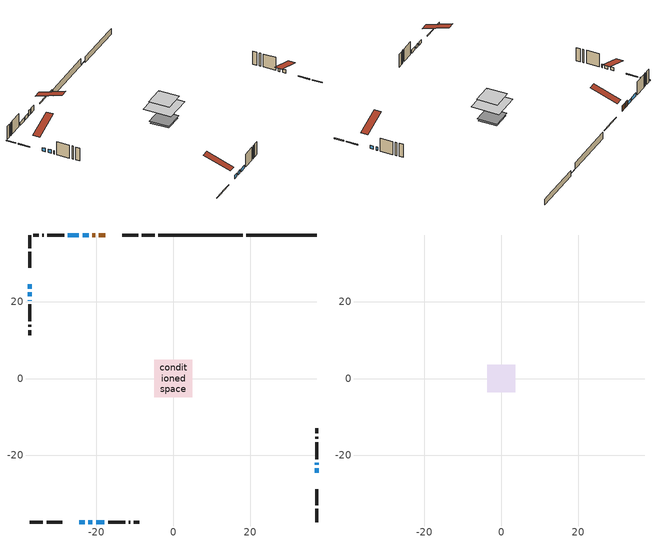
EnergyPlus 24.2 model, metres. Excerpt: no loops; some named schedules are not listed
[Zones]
conditioned space
 floor adiabatic (AdiabaticFloorConstruction): -4.9,-4.9 -4.9,4.9 4.9,4.9 4.9,-4.9 z3.97
 floor foundation (Slab1 construction): -3.2,-3.2 -3.2,3.2 3.2,3.2 3.2,-3.2 z-1.73
 floor foundation (Slab1 construction 1): -3.5,-3.5 -3.5,3.5 3.5,3.5 3.5,-3.5 z-0.91
 wall outside (RimJoist1 construction): -4.8,37.29 -8.23,37.29 / -37.29,-37.29 -33.86,-37.29 / -37.29,37.29 -37.29,33.86 / 37.29,-37.29 37.29,-33.86 z1.53:1.83
 wall outside (RimJoist2 construction): -9.16,37.29 -13.28,37.29 / -32.93,-37.29 -28.82,-37.29 / -37.29,32.93 -37.29,28.82 / 37.29,-32.93 37.29,-28.82 z1.53:1.83
 wall outside (AdiabaticWallConstruction 1): -17.65,37.29 -19.32,37.29 / -20.25,37.29 -21.06,37.29 z1.53:3.56
 wall outside (AdiabaticWallConstruction): -24.44,-37.29 -23.03,-37.29 / -37.29,24.44 -37.29,23.34 / -22.1,-37.29 -21,-37.29 / -21.98,37.29 -23.57,37.29 / -24.49,37.29 -27.36,37.29 / 37.29,-24.44 37.29,-23.34 / 37.29,-22.42 37.29,-21.87 / -37.29,22.41 -37.29,21.31 / -37.29,20.39 -37.29,20.18 / -20.07,-37.29 -17.87,-37.29 z1.53:2.75
 wall outside (Wall1 construction): -28.29,37.29 -32.69,37.29 / -16.94,-37.29 -12.53,-37.29 / -37.29,19.26 -37.29,14.85 / 37.29,-20.94 37.29,-16.54 z1.53:6.41
 wall outside (Wall2 construction): -33.62,37.29 -34.06,37.29 / -11.6,-37.29 -11.16,-37.29 / -37.29,13.92 -37.29,13.48 / 37.29,-15.61 37.29,-15.17 z1.53:6.41
 wall outside (Wall3 construction): -34.99,37.29 -36.36,37.29 / -10.24,-37.29 -8.86,-37.29 / -37.29,12.55 -37.29,11.18 / 37.29,-14.24 37.29,-12.87 z1.53:6.41
 wall foundation (FoundationWall1 construction): 19,37.29,-1.73 19,37.29,0.46 35.46,37.29,0.46 35.46,37.29,0.33 37.29,37.29,0.33 37.29,37.29,-1.73
 wall foundation (FoundationWall2 construction): -3.87,37.29,-0.91 -3.87,37.29,1.53 15.65,37.29,1.53 15.65,37.29,-0.81 18.07,37.29,-0.81 18.07,37.29,-0.91
 window (WindowConstruction): -24.44,-37.29 -23.03,-37.29 z1.53:2.75
 window (WindowConstruction 9): -37.29,24.44 -37.29,23.34 z1.53:2.75
 window (WindowConstruction 1): -22.1,-37.29 -21,-37.29 z1.53:2.75
 window (WindowConstruction 2): -21.99,37.29 -23.57,37.29 z1.53:2.75
 window (WindowConstruction 3): -24.49,37.29 -27.36,37.29 z1.53:2.75
 window (WindowConstruction 4): 37.29,-24.44 37.29,-23.34 z1.53:2.75
 window (WindowConstruction 5): 37.29,-22.41 37.29,-21.87 z1.53:2.75
 window (WindowConstruction 6): -37.29,22.41 -37.29,21.31 z1.53:2.75
 window (WindowConstruction 7): -37.29,20.38 -37.29,20.19 z1.53:2.75
 window (WindowConstruction 8): -20.07,-37.29 -17.87,-37.29 z1.53:2.75
 door (Door): -17.65,37.29 -19.32,37.29 z1.53:3.56
 door (Door 1): -20.25,37.29 -21.06,37.29 z1.53:3.56
 ceiling adiabatic (AdiabaticFloorConstruction): 4.9,-4.9 4.9,4.9 -4.9,4.9 -4.9,-4.9 z3.97
attic - vented
 floor to conditioned space (Floor1 construction Reversed): -3.58,-3.58 -3.58,3.58 3.58,3.58 3.58,-3.58 z6.41
 floor to conditioned space (Floor2 construction Reversed): -3.35,-3.35 -3.35,3.35 3.35,3.35 3.35,-3.35 z6.41
 roof outside (Roof1 construction): -16.72,37.29,6.41 -16.72,27.74,9.59 -14.2,27.74,9.59 -14.2,37.29,6.41; -25.37,-37.29,6.41 -25.37,-27.74,9.59 -27.89,-27.74,9.59 -27.89,-37.29,6.41; -37.29,25.37,6.41 -27.74,25.37,9.59 -27.74,27.89,9.59 -37.29,27.89,6.41; 37.29,-25.37,6.41 27.74,-25.37,9.59 27.74,-27.89,9.59 37.29,-27.89,6.41
[Building]
Building 1: Terrain=Suburbs
[Site:Location]
Saskatoon Intl AP_SK: Latitude {deg}=52.17; Longitude {deg}=-106.7; Time Zone {hr}=-6; Elevation {m}=504; Keep Site Location Information=Yes
[Site:GroundTemperature:Shallow]
-3.29371, -5.9198, -6.13011, -4.88389, 0.118965, 5.09852, 9.41553, 12.1502, 12.3826, 10.1583, 5.95142, 1.12462
[Site:WaterMainsTemperature]
Calculation Method=Schedule; Temperature Schedule=mains temperature schedule
[Material] Roughness=Rough; Thermal Absorptance=0.9
Name | Thickness {m} | Conductivity {W/m-K} | Density {kg/m3} | Specific Heat {J/kg-K} | Solar Absorptance | Visible Absorptance
asphalt or fiberglass shingles | 0.00635 | 0.162714 | 1121.4 | 1465.45 | 0.84 | 0.84
ceiling stud and cavity | 0.1397 | 0.112058 | 65.682 | 1177.47 | 0.7 | 0.7
ceiling stud and cavity 1 | 0.1397 | 0.112375 | 65.682 | 1177.47 | 0.7 | 0.7
concrete 4.0 in. | 0.1016 | 1.803125 | 2242.8 | 837.4 | 0.7 | 0.7
concrete 8.0 in. | 0.2032 | 1.803125 | 2242.8 | 837.4 | 0.7 | 0.7
door material | 0.04445 | 0.188738 | 512.64 | 1214.23 | 0.7 | 0.7
door material 1 | 0.04445 | 0.20624 | 512.64 | 1214.23 | 0.7 | 0.7
exterior vertical ins | 0.0430808 | 0.029427 | 32.04 | 1214.23 | 0.7 | 0.7
floor covering | 0.0127 | 0.0433444 | 54.468 | 1339.84 | 0.6 | 0.6
floor rigid ins; wall rigid ins | 0.512978 | 0.029427 | 32.04 | 1214.23 | 0.7 | 0.7
floor stud and cavity | 0.1397 | 1.75129 | 37.0049 | 1207.88 | 0.7 | 0.7
furniture material conditioned space 1 | 0.1524 | 0.115458 | 640.8 | 1214.23 | 0.6 | 0.6
gypsum board | 0.0127 | 0.160291 | 801 | 837.4 | 0.6 | 0.6
gypsum board 1 | 0.0127 | 0.160291 | 801 | 837.4 | 0.7 | 0.7
osb sheathing 0.5 in. | 0.0127 | 0.115458 | 512.64 | 1214.23 | 0.7 | 0.7
osb sheathing 0.75 in. | 0.01905 | 0.115458 | 512.64 | 1214.23 | 0.7 | 0.7
osb sheathing 2.0 in. | 0.0508 | 0.115458 | 512.64 | 1214.23 | 0.7 | 0.7
rim joist stud and cavity | 0.0508 | 0.271007 | 50.32683 | 1063.81 | 0.6 | 0.6
rim joist stud and cavity 1 | 0.0508 | 0.0310355 | 125.044 | 1163.47 | 0.6 | 0.6
wall stud and cavity | 0.1397 | 0.0919333 | 139.0536 | 1170.24 | 0.7 | 0.7
wall stud and cavity 1 | 0.1397 | 0.100556 | 139.0536 | 1170.24 | 0.7 | 0.7
wall stud and cavity 2 | 0.1397 | 0.0985229 | 139.0536 | 1170.24 | 0.7 | 0.7
wall stud and cavity 3 | 0.0889 | 0.380278 | 52.3479 | 1209.89 | 0.7 | 0.7
wall stud and cavity 4 | 0.0889 | 0.391764 | 83.0341 | 1211.67 | 0.7 | 0.7
wood siding | 0.0254 | 0.102417 | 544.68 | 1172.36 | 0 | 0
wood siding 1; wood siding 2; wood siding 3 | 0.0254 | 0.102417 | 544.68 | 1172.36 | 0.7 | 0.7
[WindowMaterial:SimpleGlazingSystem]
Name | U-Factor {W/m2-K} | Solar Heat Gain Coefficient
WindowMaterial | 2.92587 | 0.66
WindowMaterial 1 | 2.93212 | 0.66
WindowMaterial 2 | 2.90941 | 0.68
WindowMaterial 3 | 2.88613 | 0.7
WindowMaterial 4 | 2.92644 | 0.66
WindowMaterial 5 | 2.96448 | 0.62
WindowMaterial 6 | 6.657455 | 0.46
[Construction]
AdiabaticFloorConstruction: floor stud and cavity, floor rigid ins, osb sheathing 0.75 in., floor covering
AdiabaticWallConstruction: wood siding 2, wall rigid ins, wall stud and cavity 3, gypsum board
AdiabaticWallConstruction 1: wood siding 3, wall rigid ins, wall stud and cavity 3, gypsum board
Door: door material
Door 1: door material 1
Floor1 construction Reversed: gypsum board, ceiling stud and cavity
Floor2 construction Reversed: gypsum board, ceiling stud and cavity 1
FoundationWall1 construction: concrete 8.0 in.
FoundationWall2 construction: concrete 8.0 in., gypsum board 1
furniture construction conditioned space 1: furniture material conditioned space 1
PartitionWallConstruction: gypsum board, wall stud and cavity 4, gypsum board
RimJoist1 construction: wood siding 1, rim joist stud and cavity
RimJoist2 construction: wood siding 1, osb sheathing 2.0 in., rim joist stud and cavity 1
Roof1 construction: asphalt or fiberglass shingles
Slab1 construction; Slab1 construction 1: concrete 4.0 in.
Wall1 construction: wood siding, osb sheathing 0.5 in., wall stud and cavity, gypsum board
Wall2 construction: wood siding, osb sheathing 0.5 in., wall stud and cavity 1, gypsum board
Wall3 construction: wood siding, osb sheathing 0.5 in., wall stud and cavity 2, gypsum board
WindowConstruction: WindowMaterial
WindowConstruction 1; WindowConstruction 6; WindowConstruction 8; WindowConstruction 9: WindowMaterial 1
WindowConstruction 2: WindowMaterial 2
WindowConstruction 3: WindowMaterial 3
WindowConstruction 4: WindowMaterial 4
WindowConstruction 5: WindowMaterial 5
WindowConstruction 7: WindowMaterial 6
[Zone] Multiplier=1; Part of Total Floor Area=Yes
Name | Volume {m3}
attic - vented | 49.6904
conditioned space | 464.7
[Space]
Name | Zone | Volume {m3}
attic - vented 1 | attic - vented | 49.6904
conditioned space 1 | conditioned space | 464.7
[ZoneInfiltration:EffectiveLeakageArea]
infil attic - vented 1: Zone or Space=attic - vented 1; Schedule=Always On Discrete; Effective Air Leakage Area {cm2}=3296.57; Stack Coefficient=0.000221379; Wind Coefficient=1.00528e-05
[ZoneMixing]
whole house fan mix: Zone or Space=attic - vented; Schedule=Always On Continuous; Design Flow Rate Calculation Method=Flow/Zone; Design Flow Rate {m3/s}=0; Source Zone or Space=conditioned space
[SurfaceProperty:ExposedFoundationPerimeter] Exposed Perimeter Calculation Method=TotalExposedPerimeter
Name | Total Exposed Perimeter {m}
Slab1 | 18.288
Slab1 1 | 21.946
[InternalMass] Zone or ZoneList=conditioned space; Space or SpaceList=conditioned space 1
Name | Construction | Surface Area {m2}
furniture mass conditioned space 1 | furniture construction conditioned space 1 | 74.3926
partition wall mass | PartitionWallConstruction | 185.981
[Lights]
interior lighting: Zone or ZoneList or Space or SpaceList=conditioned space 1; Schedule=interior lighting schedule; Design Level Calculation Method=LightingLevel; Lighting Level {W}=343.2; Return Air Fraction=0; Fraction Radiant=0.6; Fraction Visible=0.2; Fraction Replaceable=1
[People]
occupants: Zone or ZoneList or Space or SpaceList=conditioned space 1; Number of People Schedule=occupants schedule; Number of People Calculation Method=People; Number of People=3; Fraction Radiant=0.314171; Sensible Heat Fraction=0.56303; Activity Level Schedule=occupants activity schedule; Carbon Dioxide Generation Rate {m3/s-W}=0; Enable ASHRAE 55 Comfort Warnings=No; Mean Radiant Temperature Calculation Type=EnclosureAveraged
[ElectricEquipment] Zone or ZoneList or Space or SpaceList=conditioned space 1; Design Level Calculation Method=EquipmentLevel
Name | Schedule | Design Level {W} | Fraction Latent | Fraction Radiant | Fraction Lost
clothes dryer | clothes dryer schedule | 140.772 | 0.015 | 0.081 | 0.85
clothes washer | clothes washer schedule | 32.1985 | 0.03 | 0.162 | 0.7
cooking range | cooking range schedule | 215.147 | 0.08 | 0.432 | 0.2
dishwasher | dishwasher schedule | 66.8632 | 0.3 | 0.18 | 0.4
fridge | fridge schedule | 72.9452 | 0 | 0.6 | 0
mech vent house fan | mech vent house fan schedule | 0 | 0 | 0 | 1
mech vent house fan cfis | mech vent house fan cfis schedule | 0 | 0 | 0 | 0
misc plug loads | misc plug loads schedule | 494.7 | 0.045 | 0.513 | 0.1
whole house fan | Always On Discrete | 0 | 0 | 0 | 1
[OtherEquipment] Zone or ZoneList or Space or SpaceList=conditioned space 1; Design Level Calculation Method=EquipmentLevel
Name | Fuel Type | Schedule | Design Level {W} | Fraction Latent | Fraction Radiant | Fraction Lost
clothes dryer 1 | Electricity | clothes dryer schedule | 0 | 0.015 | 0.081 | 0.85
cooking range 1 | Electricity | cooking range schedule | 0 | 0.08 | 0.432 | 0.2
general water use latent | None | general water use schedule | 62.594 | 1 | 0 | 0
general water use sensible | None | general water use schedule | -61.6891 | 0 | 0.6 | 0
mech vent house fan latent load | None | Always On Discrete | 0 | 1 | 0 | 0
mech vent house fan sensible load | None | Always On Discrete | 0 | 0 | 0 | 0
water heater energy adjustment1 | NaturalGas | Always On Discrete | 0.01 | 0 | 0 | 1
[ZoneInfiltration:DesignFlowRate] Zone or ZoneList or Space or SpaceList=conditioned space 1; Schedule=Always On Discrete; Design Flow Rate Calculation Method=Flow/Zone; Design Flow Rate {m3/s}=0
infil flow; natural vent flow; whole house fan flow
[AvailabilityManager:Scheduled]
furnace airloop Availability Manager: Schedule=Always On Discrete
[Foundation:Kiva] Initial Indoor Air Temperature {C}=21; Wall Depth Below Slab {m}=0.2032
Name | Wall Height Above Grade {m} | Custom Block Material Name 1 | Custom Block Depth 1 {m} | Custom Block X Position 1 {m} | Custom Block Z Position 1 {m}
Foundation Kiva 1 | 0.459974
Foundation Kiva 2 | 1.52997 | exterior vertical ins | 2.43998 | 0.2159 | 0
[Foundation:Kiva:Settings]
Soil Conductivity {W/m-K}=0.849921; Soil Density {kg/m3}=1842.3; Soil Specific Heat {J/kg-K}=418.7; Ground Solar Absorptivity=0.9; Ground Thermal Absorptivity=0.9; Ground Surface Roughness {m}=0.03; Far-Field Width {m}=40; Deep-Ground Boundary Condition=ZeroFlux; Deep-Ground Depth {m}=40; Minimum Cell Dimension {m}=0.2; Maximum Cell Growth Coefficient=3; Simulation Timestep=Timestep
[Exterior:Lights]
exterior lighting: Schedule=exterior lighting schedule; Design Level {W}=75.6
[EnergyManagementSystem:GlobalVariable]
furnace_airloop_Fan_RTF
infil_program_Qfan
infil_program_Qinf
natural_vent_program_Qnv
natural_vent_program_Qwhf
[EnergyManagementSystem:Sensor]
Name | Output:Variable or Output:Meter Index Key | Output:Variable or Output:Meter
airflow_gain | infil flow | Infiltration Sensible Heat Gain Energy
airflow_gain_1 | natural vent flow | Infiltration Sensible Heat Gain Energy
airflow_gain_2 | whole house fan flow | Infiltration Sensible Heat Gain Energy
airflow_loss | infil flow | Infiltration Sensible Heat Loss Energy
airflow_loss_1 | natural vent flow | Infiltration Sensible Heat Loss Energy
airflow_loss_2 | whole house fan flow | Infiltration Sensible Heat Loss Energy
clg_load_cond |  | Cooling:EnergyTransfer:Zone:CONDITIONED SPACE
clg_sp_s; clg_sp_s_1 | cooling setpoint | Schedule Value
clothes_dryer_exhaust_0_sch_s | clothes dryer exhaust 0 schedule | Schedule Value
cool_season | cooling season schedule | Schedule Value
htg_load_cond |  | Heating:EnergyTransfer:Zone:CONDITIONED SPACE
htg_sp_s; htg_sp_s_1 | heating setpoint | Schedule Value
ig_ee_conv | clothes dryer | Electric Equipment Convective Heating Energy
ig_ee_conv_2 | cooking range | Electric Equipment Convective Heating Energy
ig_ee_conv_4 | fridge | Electric Equipment Convective Heating Energy
ig_ee_conv_5 | misc plug loads | Electric Equipment Convective Heating Energy
ig_ee_conv_6 | whole house fan | Electric Equipment Convective Heating Energy
ig_ee_rad | clothes dryer | Electric Equipment Radiant Heating Energy
ig_ee_rad_2 | cooking range | Electric Equipment Radiant Heating Energy
ig_ee_rad_4 | fridge | Electric Equipment Radiant Heating Energy
ig_ee_rad_5 | misc plug loads | Electric Equipment Radiant Heating Energy
ig_ee_rad_6 | whole house fan | Electric Equipment Radiant Heating Energy
ig_lgt_conv | interior lighting | Lights Convective Heating Energy
ig_lgt_rad | interior lighting | Lights Radiant Heating Energy
ig_lgt_vis | interior lighting | Lights Visible Radiation Heating Energy
ig_oe_conv | clothes dryer 1 | Other Equipment Convective Heating Energy
ig_oe_conv_1 | cooking range 1 | Other Equipment Convective Heating Energy
ig_oe_conv_2 | general water use latent | Other Equipment Convective Heating Energy
ig_oe_conv_3 | general water use sensible | Other Equipment Convective Heating Energy
ig_oe_conv_4 | water heater energy adjustment1 | Other Equipment Convective Heating Energy
ig_oe_rad | clothes dryer 1 | Other Equipment Radiant Heating Energy
ig_oe_rad_1 | cooking range 1 | Other Equipment Radiant Heating Energy
ig_oe_rad_2 | general water use latent | Other Equipment Radiant Heating Energy
ig_oe_rad_3 | general water use sensible | Other Equipment Radiant Heating Energy
ig_oe_rad_4 | water heater energy adjustment1 | Other Equipment Radiant Heating Energy
ig_ppl_conv | occupants | People Convective Heating Energy
ig_ppl_rad | occupants | People Radiant Heating Energy
im_conv | furniture mass conditioned space 1 | Surface Inside Face Convection Heat Gain Energy
im_conv_1 | partition wall mass | Surface Inside Face Convection Heat Gain Energy
im_ig | furniture mass conditioned space 1 | Surface Inside Face Internal Gains Radiation Heat Gain Energy
im_ig_1 | partition wall mass | Surface Inside Face Internal Gains Radiation Heat Gain Energy
im_lgt | furniture mass conditioned space 1 | Surface Inside Face Lights Radiation Heat Gain Energy
im_lgt_1 | partition wall mass | Surface Inside Face Lights Radiation Heat Gain Energy
im_sol | furniture mass conditioned space 1 | Surface Inside Face Solar Radiation Heat Gain Energy
im_sol_1 | partition wall mass | Surface Inside Face Solar Radiation Heat Gain Energy
im_surf | furniture mass conditioned space 1 | Surface Inside Face Net Surface Thermal Radiation Heat Gain Energy
im_surf_1 | partition wall mass | Surface Inside Face Net Surface Thermal Radiation Heat Gain Energy
mv_conv | mech vent house fan | Electric Equipment Convective Heating Energy
mv_conv_1 | mech vent house fan cfis | Electric Equipment Convective Heating Energy
mv_conv_2 | mech vent house fan latent load | Other Equipment Convective Heating Energy
mv_conv_3 | mech vent house fan sensible load | Other Equipment Convective Heating Energy
mv_rad | mech vent house fan | Electric Equipment Radiant Heating Energy
mv_rad_1 | mech vent house fan cfis | Electric Equipment Radiant Heating Energy
mv_rad_2 | mech vent house fan latent load | Other Equipment Radiant Heating Energy
mv_rad_3 | mech vent house fan sensible load | Other Equipment Radiant Heating Energy
natural_vent_s | natural vent schedule | Schedule Value
out_pb_s |  | Site Outdoor Air Barometric Pressure
out_wt_s |  | Site Outdoor Air Humidity Ratio
site_vw_s |  | Site Wind Speed
ss_back_out | Window1 | Surface Window Shortwave from Zone Back Out Window Heat Transfer Rate
ss_back_out_1 | Window11 | Surface Window Shortwave from Zone Back Out Window Heat Transfer Rate
ss_back_out_2 | Window2 | Surface Window Shortwave from Zone Back Out Window Heat Transfer Rate
ss_back_out_3 | Window3 | Surface Window Shortwave from Zone Back Out Window Heat Transfer Rate
ss_back_out_4 | Window4 | Surface Window Shortwave from Zone Back Out Window Heat Transfer Rate
ss_back_out_5 | Window5 | Surface Window Shortwave from Zone Back Out Window Heat Transfer Rate
ss_back_out_6 | Window6 | Surface Window Shortwave from Zone Back Out Window Heat Transfer Rate
ss_back_out_7 | Window7 | Surface Window Shortwave from Zone Back Out Window Heat Transfer Rate
ss_back_out_8 | Window8 | Surface Window Shortwave from Zone Back Out Window Heat Transfer Rate
ss_back_out_9 | Window9 | Surface Window Shortwave from Zone Back Out Window Heat Transfer Rate
ss_conv | Door1 | Surface Inside Face Convection Heat Gain Energy
ss_conv_1 | Door3 | Surface Inside Face Convection Heat Gain Energy
ss_conv_10 | Window8 | Surface Inside Face Convection Heat Gain Energy
ss_conv_11 | Window9 | Surface Inside Face Convection Heat Gain Energy
ss_conv_2 | Window1 | Surface Inside Face Convection Heat Gain Energy
ss_conv_3 | Window11 | Surface Inside Face Convection Heat Gain Energy
ss_conv_4 | Window2 | Surface Inside Face Convection Heat Gain Energy
ss_conv_5 | Window3 | Surface Inside Face Convection Heat Gain Energy
ss_conv_6 | Window4 | Surface Inside Face Convection Heat Gain Energy
ss_conv_7 | Window5 | Surface Inside Face Convection Heat Gain Energy
ss_conv_8 | Window6 | Surface Inside Face Convection Heat Gain Energy
ss_conv_9 | Window7 | Surface Inside Face Convection Heat Gain Energy
ss_ig | Door1 | Surface Inside Face Internal Gains Radiation Heat Gain Energy
ss_ig_1 | Door3 | Surface Inside Face Internal Gains Radiation Heat Gain Energy
ss_ig_10 | Window8 | Surface Inside Face Internal Gains Radiation Heat Gain Energy
ss_ig_11 | Window9 | Surface Inside Face Internal Gains Radiation Heat Gain Energy
ss_ig_2 | Window1 | Surface Inside Face Internal Gains Radiation Heat Gain Energy
ss_ig_3 | Window11 | Surface Inside Face Internal Gains Radiation Heat Gain Energy
ss_ig_4 | Window2 | Surface Inside Face Internal Gains Radiation Heat Gain Energy
ss_ig_5 | Window3 | Surface Inside Face Internal Gains Radiation Heat Gain Energy
ss_ig_6 | Window4 | Surface Inside Face Internal Gains Radiation Heat Gain Energy
ss_ig_7 | Window5 | Surface Inside Face Internal Gains Radiation Heat Gain Energy
ss_ig_8 | Window6 | Surface Inside Face Internal Gains Radiation Heat Gain Energy
ss_ig_9 | Window7 | Surface Inside Face Internal Gains Radiation Heat Gain Energy
ss_lgt | Door1 | Surface Inside Face Lights Radiation Heat Gain Energy
ss_lgt_1 | Door3 | Surface Inside Face Lights Radiation Heat Gain Energy
ss_sol | Door1 | Surface Inside Face Solar Radiation Heat Gain Energy
ss_sol_1 | Door3 | Surface Inside Face Solar Radiation Heat Gain Energy
ss_surf | Door1 | Surface Inside Face Net Surface Thermal Radiation Heat Gain Energy
ss_surf_1 | Door3 | Surface Inside Face Net Surface Thermal Radiation Heat Gain Energy
ss_surf_10 | Window8 | Surface Inside Face Net Surface Thermal Radiation Heat Gain Energy
ss_surf_11 | Window9 | Surface Inside Face Net Surface Thermal Radiation Heat Gain Energy
ss_surf_2 | Window1 | Surface Inside Face Net Surface Thermal Radiation Heat Gain Energy
ss_surf_3 | Window11 | Surface Inside Face Net Surface Thermal Radiation Heat Gain Energy
ss_surf_4 | Window2 | Surface Inside Face Net Surface Thermal Radiation Heat Gain Energy
ss_surf_5 | Window3 | Surface Inside Face Net Surface Thermal Radiation Heat Gain Energy
ss_surf_6 | Window4 | Surface Inside Face Net Surface Thermal Radiation Heat Gain Energy
ss_surf_7 | Window5 | Surface Inside Face Net Surface Thermal Radiation Heat Gain Energy
ss_surf_8 | Window6 | Surface Inside Face Net Surface Thermal Radiation Heat Gain Energy
ss_surf_9 | Window7 | Surface Inside Face Net Surface Thermal Radiation Heat Gain Energy
ss_trans_in | Window1 | Surface Window Transmitted Solar Radiation Rate
ss_trans_in_1 | Window11 | Surface Window Transmitted Solar Radiation Rate
ss_trans_in_2 | Window2 | Surface Window Transmitted Solar Radiation Rate
ss_trans_in_3 | Window3 | Surface Window Transmitted Solar Radiation Rate
ss_trans_in_4 | Window4 | Surface Window Transmitted Solar Radiation Rate
ss_trans_in_5 | Window5 | Surface Window Transmitted Solar Radiation Rate
ss_trans_in_6 | Window6 | Surface Window Transmitted Solar Radiation Rate
ss_trans_in_7 | Window7 | Surface Window Transmitted Solar Radiation Rate
ss_trans_in_8 | Window8 | Surface Window Transmitted Solar Radiation Rate
ss_trans_in_9 | Window9 | Surface Window Transmitted Solar Radiation Rate
ss_trans_out | Window1 | Surface Inside Face Initial Transmitted Diffuse Transmitted Out Window Solar Radiation Rate
ss_trans_out_1 | Window11 | Surface Inside Face Initial Transmitted Diffuse Transmitted Out Window Solar Radiation Rate
ss_trans_out_2 | Window2 | Surface Inside Face Initial Transmitted Diffuse Transmitted Out Window Solar Radiation Rate
ss_trans_out_3 | Window3 | Surface Inside Face Initial Transmitted Diffuse Transmitted Out Window Solar Radiation Rate
ss_trans_out_4 | Window4 | Surface Inside Face Initial Transmitted Diffuse Transmitted Out Window Solar Radiation Rate
ss_trans_out_5 | Window5 | Surface Inside Face Initial Transmitted Diffuse Transmitted Out Window Solar Radiation Rate
ss_trans_out_6 | Window6 | Surface Inside Face Initial Transmitted Diffuse Transmitted Out Window Solar Radiation Rate
ss_trans_out_7 | Window7 | Surface Inside Face Initial Transmitted Diffuse Transmitted Out Window Solar Radiation Rate
ss_trans_out_8 | Window8 | Surface Inside Face Initial Transmitted Diffuse Transmitted Out Window Solar Radiation Rate
ss_trans_out_9 | Window9 | Surface Inside Face Initial Transmitted Diffuse Transmitted Out Window Solar Radiation Rate
s_conv | Floor1 | Surface Inside Face Convection Heat Gain Energy
s_conv_1 | Floor2 | Surface Inside Face Convection Heat Gain Energy
s_conv_10 | RimJoist2:0 | Surface Inside Face Convection Heat Gain Energy
s_conv_11 | RimJoist2:180 | Surface Inside Face Convection Heat Gain Energy
s_conv_12 | RimJoist2:270 | Surface Inside Face Convection Heat Gain Energy
s_conv_13 | RimJoist2:90 | Surface Inside Face Convection Heat Gain Energy
s_conv_14 | Slab1 | Surface Inside Face Convection Heat Gain Energy
s_conv_15 | Slab1 1 | Surface Inside Face Convection Heat Gain Energy
s_conv_16 | Wall1:0 | Surface Inside Face Convection Heat Gain Energy
s_conv_17 | Wall1:180 | Surface Inside Face Convection Heat Gain Energy
s_conv_18 | Wall1:270 | Surface Inside Face Convection Heat Gain Energy
s_conv_19 | Wall1:90 | Surface Inside Face Convection Heat Gain Energy
s_conv_2 | FoundationWall1 | Surface Inside Face Convection Heat Gain Energy
s_conv_20 | Wall2:0 | Surface Inside Face Convection Heat Gain Energy
s_conv_21 | Wall2:180 | Surface Inside Face Convection Heat Gain Energy
s_conv_22 | Wall2:270 | Surface Inside Face Convection Heat Gain Energy
s_conv_23 | Wall2:90 | Surface Inside Face Convection Heat Gain Energy
s_conv_24 | Wall3:0 | Surface Inside Face Convection Heat Gain Energy
s_conv_25 | Wall3:180 | Surface Inside Face Convection Heat Gain Energy
s_conv_26 | Wall3:270 | Surface Inside Face Convection Heat Gain Energy
s_conv_27 | Wall3:90 | Surface Inside Face Convection Heat Gain Energy
s_conv_3 | FoundationWall2 | Surface Inside Face Convection Heat Gain Energy
s_conv_4 | inferred conditioned ceiling | Surface Inside Face Convection Heat Gain Energy
s_conv_5 | inferred conditioned floor | Surface Inside Face Convection Heat Gain Energy
s_conv_6 | RimJoist1:0 | Surface Inside Face Convection Heat Gain Energy
s_conv_7 | RimJoist1:180 | Surface Inside Face Convection Heat Gain Energy
s_conv_8 | RimJoist1:270 | Surface Inside Face Convection Heat Gain Energy
s_conv_9 | RimJoist1:90 | Surface Inside Face Convection Heat Gain Energy
s_ig | Floor1 | Surface Inside Face Internal Gains Radiation Heat Gain Energy
s_ig_1 | Floor2 | Surface Inside Face Internal Gains Radiation Heat Gain Energy
s_ig_10 | RimJoist2:0 | Surface Inside Face Internal Gains Radiation Heat Gain Energy
s_ig_11 | RimJoist2:180 | Surface Inside Face Internal Gains Radiation Heat Gain Energy
s_ig_12 | RimJoist2:270 | Surface Inside Face Internal Gains Radiation Heat Gain Energy
s_ig_13 | RimJoist2:90 | Surface Inside Face Internal Gains Radiation Heat Gain Energy
